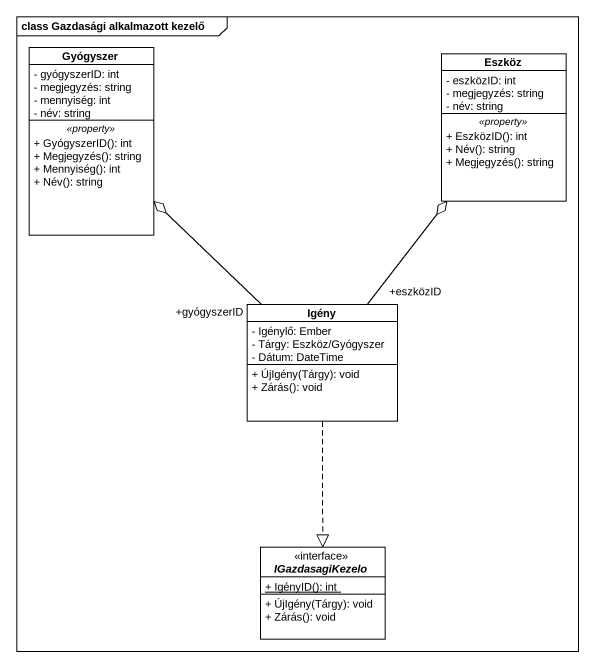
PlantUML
@startuml
mainframe class Gazdasági alkalmazott kezelő
hide circle
hide empty members
skinparam classAttributeIconSize 0
class Gyógyszer {
  - gyógyszerID: int
  - megjegyzés: string
  - mennyiség: int
  - név: string
  .. <<property>> ..
  + GyógyszerID(): int
  + Megjegyzés(): string
  + Mennyiség(): int
  + Név(): string
}
class Eszköz {
  - eszközID: int
  - megjegyzés: string
  - név: string
  .. <<property>> ..
  + EszközID(): int
  + Név(): string
  + Megjegyzés(): string
}
class Igény {
  - Igénylő: Ember
  - Tárgy: Eszköz/Gyógyszer
  - Dátum: DateTime
  + ÚjIgény(Tárgy): void
  + Zárás(): void
}
interface IGazdasagiKezelo <<interface>> {
  {static} {field} + IgényID(): int
  + ÚjIgény(Tárgy): void
  + Zárás(): void
}
Igény "+gyógyszerID" -up- Gyógyszer
Igény -up-o Gyógyszer
Igény "+eszközID" -up- Eszköz
Igény -up-o Eszköz
Igény ..|> IGazdasagiKezelo
@enduml
